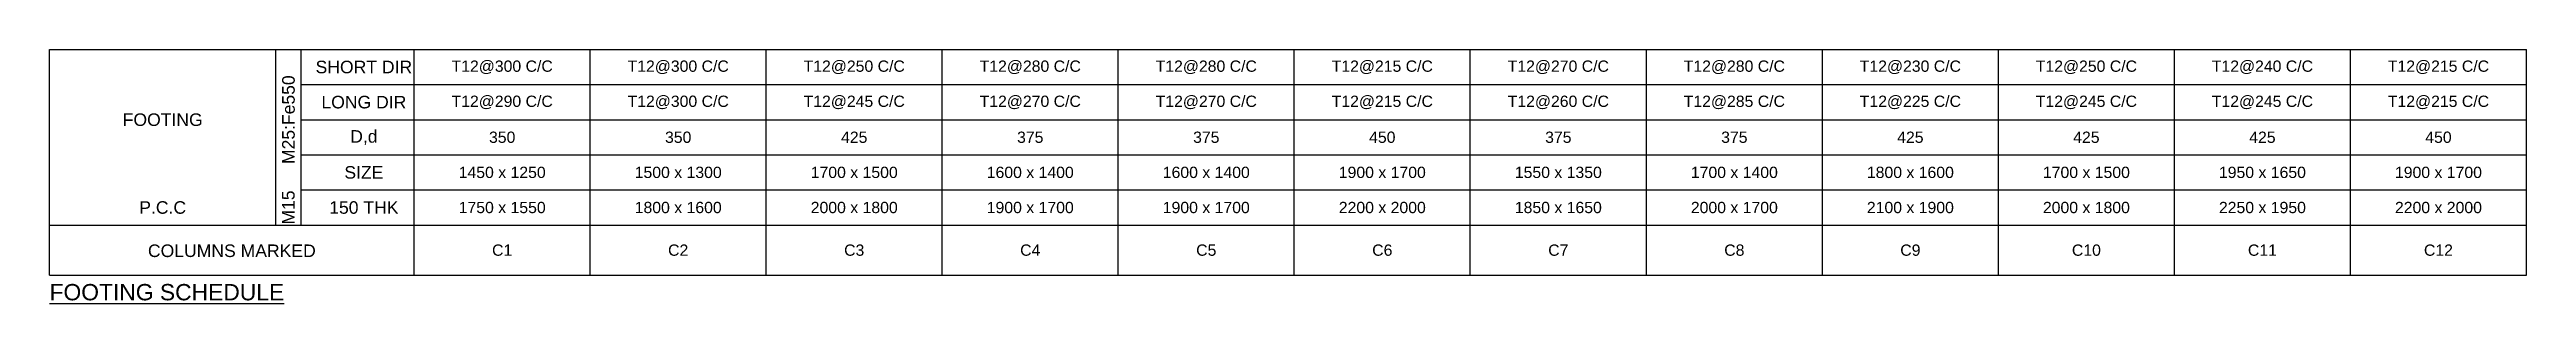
# Model space of a CAD drawing. Header units: inches. Extents: x 0 to 49250, y -565 to 4500.
import ezdxf
from ezdxf.enums import TextEntityAlignment as Align

# ---------------------------------------------------------------- set-up
doc = ezdxf.new("R2010")
doc.units = ezdxf.units.IN
doc.header["$MEASUREMENT"] = 0
for name, color, linetype in [('Labels', 4, 'Continuous'), ('Schedule Border', 60, 'Continuous'), ('Schedule Header', 4, 'Continuous'), ('Schedule Line', 60, 'Continuous'), ('Text', 31, 'Continuous')]:
    doc.layers.add(name, color=color, linetype=linetype)
doc.styles.add('SC-FGT2', font='sanss___.ttf')
doc.styles.add('SC-FTG1', font='sanss___.ttf')

msp = doc.modelspace()

# ---------------------------------------------------------------- linework, layer by layer
at = {"layer": 'Schedule Border'}
for p, q in [((0, 4500), (49250, 4500)), ((0, 0), (0, 4500)), ((7250, 0), (7250, 4500)), ((49250, 0), (49250, 4500)), ((0, 1000), (49250, 1000)), ((0, 0), (49250, 0))]:
    msp.add_line(p, q, dxfattribs=at)
at = {"layer": 'Schedule Line'}
for p, q in [((4500, 1000), (4500, 4500)), ((5000, 1000), (5000, 4500)), ((10750, 0), (10750, 4500)), ((14250, 0), (14250, 4500)), ((17750, 0), (17750, 4500)), ((21250, 0), (21250, 4500)), ((24750, 0), (24750, 4500)), ((28250, 0), (28250, 4500)), ((31750, 0), (31750, 4500)), ((35250, 0), (35250, 4500)), ((38750, 0), (38750, 4500)), ((42250, 0), (42250, 4500)), ((45750, 0), (45750, 4500)), ((5000, 3800), (49250, 3800)), ((5000, 3100), (49250, 3100)), ((5000, 2400), (49250, 2400)), ((5000, 1700), (49250, 1700))]:
    msp.add_line(p, q, dxfattribs=at)

# ---------------------------------------------------------------- texts
at = {"layer": 'Labels', "style": 'SC-FTG1'}
msp.add_text('%%uFOOTING SCHEDULE', height=325, dxfattribs=at).set_placement((0, -500))
at = {"layer": 'Schedule Header', "style": 'SC-FTG1'}
for s, p in [('M25:Fe550', (4750, 3100)), ('M15', (4750, 1350))]:
    msp.add_text(s, height=250, rotation=90, dxfattribs=at).set_placement(p, align=Align.MIDDLE)
msp.add_text('SHORT DIR', height=250, dxfattribs=at).set_placement((6250, 4150), align=Align.MIDDLE_CENTER)
for s, p in [('LONG DIR', (6250, 3450)), ('FOOTING', (2250, 3100)), ('D,d', (6250, 2750)), ('SIZE', (6250, 2050)), ('P.C.C', (2250, 1350)), ('150 THK', (6250, 1350))]:
    msp.add_text(s, height=250, dxfattribs=at).set_placement(p, align=Align.MIDDLE)
msp.add_text('COLUMNS MARKED', height=250, dxfattribs=at).set_placement((3625, 612.5), align=Align.TOP_CENTER)
at = {"layer": 'Text', "style": 'SC-FGT2'}
for s, p in [('T12@300 C/C', (9000, 4150)), ('T12@300 C/C', (12500, 4150)), ('T12@250 C/C', (16000, 4150)), ('T12@280 C/C', (19500, 4150)), ('T12@280 C/C', (23000, 4150)), ('T12@215 C/C', (26500, 4150)), ('T12@270 C/C', (30000, 4150)), ('T12@280 C/C', (33500, 4150)), ('T12@230 C/C', (37000, 4150)), ('T12@250 C/C', (40500, 4150)), ('T12@240 C/C', (44000, 4150)), ('T12@215 C/C', (47500, 4150)), ('T12@290 C/C', (9000, 3450)), ('T12@300 C/C', (12500, 3450)), ('T12@245 C/C', (16000, 3450)), ('T12@270 C/C', (19500, 3450)), ('T12@270 C/C', (23000, 3450)), ('T12@215 C/C', (26500, 3450)), ('T12@260 C/C', (30000, 3450)), ('T12@285 C/C', (33500, 3450)), ('T12@225 C/C', (37000, 3450)), ('T12@245 C/C', (40500, 3450)), ('T12@245 C/C', (44000, 3450)), ('T12@215 C/C', (47500, 3450)), ('350', (9000, 2750)), ('350', (12500, 2750)), ('425', (16000, 2750)), ('375', (19500, 2750)), ('375', (23000, 2750)), ('450', (26500, 2750)), ('375', (30000, 2750)), ('375', (33500, 2750)), ('425', (37000, 2750)), ('425', (40500, 2750)), ('425', (44000, 2750)), ('450', (47500, 2750)), ('1450 x 1250', (9000, 2050)), ('1500 x 1300', (12500, 2050)), ('1700 x 1500', (16000, 2050)), ('1600 x 1400', (19500, 2050)), ('1600 x 1400', (23000, 2050)), ('1900 x 1700', (26500, 2050)), ('1550 x 1350', (30000, 2050)), ('1700 x 1400', (33500, 2050)), ('1800 x 1600', (37000, 2050)), ('1700 x 1500', (40500, 2050)), ('1950 x 1650', (44000, 2050)), ('1900 x 1700', (47500, 2050)), ('1750 x 1550', (9000, 1350)), ('1800 x 1600', (12500, 1350)), ('2000 x 1800', (16000, 1350)), ('1900 x 1700', (19500, 1350)), ('1900 x 1700', (23000, 1350)), ('2200 x 2000', (26500, 1350)), ('1850 x 1650', (30000, 1350)), ('2000 x 1700', (33500, 1350)), ('2100 x 1900', (37000, 1350)), ('2000 x 1800', (40500, 1350)), ('2250 x 1950', (44000, 1350)), ('2200 x 2000', (47500, 1350))]:
    msp.add_text(s, height=225, dxfattribs=at).set_placement(p, align=Align.MIDDLE)
at = {"layer": 'Text', "char_height": 225, "attachment_point": 2, "style": 'SC-FGT2'}
for s, insert in [('C1', (9000, 612.5)), ('C2', (12500, 612.5)), ('C3', (16000, 612.5)), ('C4', (19500, 612.5)), ('C5', (23000, 612.5)), ('C6', (26500, 612.5)), ('C7', (30000, 612.5)), ('C8', (33500, 612.5)), ('C9', (37000, 612.5)), ('C10', (40500, 612.5)), ('C11', (44000, 612.5)), ('C12', (47500, 612.5))]:
    msp.add_mtext(s, dxfattribs=dict(at, insert=insert))

doc.saveas('drawing.dxf')
